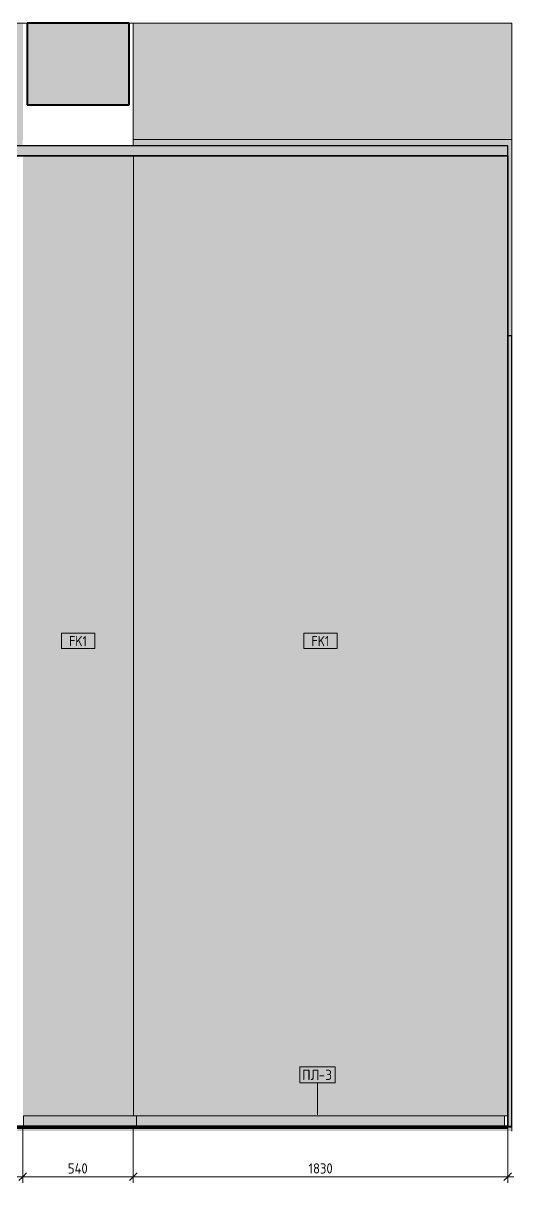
# Model space of a CAD drawing. Header units: millimetres. Extents: x 63432 to 177405, y -1987 to 27578.
# Drawn here: x 114238 to 116641, y 8122 to 13800 of the extents above; entities that cross this region are included whole.
import ezdxf

# ---------------------------------------------------------------- set-up
doc = ezdxf.new("R2010")
doc.units = ezdxf.units.MM
for name, color, linetype, lineweight in [('A-ANNO-DIMS', 7, 'Continuous', 9), ('A-ANNO-DIMS-25', 7, 'Continuous', 9), ('A-FLOR', 7, 'Continuous', 9), ('A-GENM-1', 7, 'Continuous', 9), ('A-GENM-IDEN', 7, 'Continuous', 9), ('A-WALL', 7, 'Continuous', 9), ('A-WALL-IDEN', 7, 'Continuous', 9), ('A-WALL-PATT', 7, 'Continuous', 9), ('I-WALL', 7, 'Continuous', 9)]:
    doc.layers.add(name, color=color, linetype=linetype, lineweight=lineweight)
for name, color, linetype, lineweight, true_color in [('A-CLNG-1', 7, 'Continuous', 9, 0x787878), ('A-CLNG-FNSH-1', 7, 'Continuous', 30, 0x3c3c3c), ('A-FLOR-1', 7, 'Continuous', 9, 0x787878), ('A-FLOR-FNSH-1', 7, 'Continuous', 30, 0x3c3c3c), ('A-FLOR-FNSH-2', 7, 'Continuous', 40, 0x3c3c3c), ('A-WALL-5', 7, 'Continuous', 30, 0x3c3c3c), ('A-WALL-FNSH-3', 7, 'Continuous', 30, 0x3c3c3c), ('I-WALL-1', 7, 'Continuous', 9, 0x787878)]:
    doc.layers.add(name, color=color, linetype=linetype, lineweight=lineweight, true_color=true_color)
doc.styles.add('GOST Common_5', font='GOST_Common.ttf', dxfattribs={"width": 0.9, "height": 50})
doc.styles.add('GOST Common_6', font='GOST_Common.ttf', dxfattribs={"height": 50})
doc.styles.add('ISOCPEUR_3', font='isocpeur.ttf', dxfattribs={"width": 0.9, "height": 50})
doc.dimstyles.new('ISO-2_0_0_9К_Средний_округл2', dxfattribs={"dimscale": 304.8, "dimtxt": 49.799059, "dimasz": 0.123031, "dimexe": 0.098425, "dimexo": 0, "dimgap": 0, "dimtad": 1, "dimdec": 0, "dimrnd": 10, "dimzin": 0, "dimdsep": 46, "dimtxsty": 'ISOCPEUR_3', "dimblk1": 'OBLIQUE', "dimblk2": 'OBLIQUE', "dimsah": 1, "dimcen": 0.09, "dimdle": 0.098425, "dimazin": 0, "dimtfac": 1, "dimtdec": 4, "dimtix": 1, "dimtmove": 0, "dimatfit": 3, "dimfxl": 1, "dimtvp": 1, "dimtolj": 1, "dimtzin": 0, "dimarcsym": 2})

# ---------------------------------------------------------------- blocks, each defined once
blk = doc.blocks.new('Плинтус - Плинтус темный _ст_школа_-33434535-Развертка 3_12-1')
at = {"layer": 'A-GENM-1'}
blk.add_line((81186, 8450), (81186, 8400), dxfattribs=at)
blk = doc.blocks.new('Плинтус - Плинтус темный _ст_школа_-32864418-Развертка 3_12-1')
at = {"layer": 'A-GENM-1'}
blk.add_hatch(color=256, dxfattribs=at).paths.add_polyline_path([(81425, 8400), (82989.1, 8400), (82989.1, 8450), (81186, 8450), (81186, 8400)])
blk.add_line((81186, 8450), (82989.1, 8450), dxfattribs=at)
blk = doc.blocks.new('Плинтус - Плинтус темный _ст_школа_-32864419-Развертка 3_12-1')
at = {"layer": 'A-GENM-1'}
for p, q in [((83004.1, 8450), (82989.1, 8450)), ((82989.1, 8450), (82989.1, 8400)), ((83004.1, 8400), (83004.1, 8450)), ((82989.1, 8400), (83004.1, 8400))]:
    blk.add_line(p, q, dxfattribs=at)
blk = doc.blocks.new('Плинтус - Плинтус темный _ст_школа_-33434564-Развертка 3_12-1')
at = {"layer": 'A-GENM-1'}
blk.add_hatch(color=256, dxfattribs=at).paths.add_polyline_path([(81170, 8400), (81186, 8400), (81186, 8450), (80632, 8450), (80632, 8400), (81150, 8400)])
for p, q in [((80632, 8450), (81186, 8450)), ((80632, 8400), (80632, 8450)), ((81186, 8400), (81186, 8450))]:
    blk.add_line(p, q, dxfattribs=at)
blk = doc.blocks.new('DIMBLOCK16-Развертка 3_12-1')
at = {"layer": 'A-ANNO-DIMS-25'}
for p, q in [((114777.2, 8400), (114777.2, 8122.3)), ((114777.2, 8152.3), (114777.2, 8400)), ((116611.3, 8400), (116611.3, 8122.3)), ((116611.3, 8152.3), (116611.3, 8400)), ((116641.3, 8152.3), (114777.2, 8152.3))]:
    blk.add_line(p, q, dxfattribs=at)
at = {"layer": 'A-ANNO-DIMS-25', "lineweight": 20}
for p, q in [((114777.2, 8152.3), (114758.4, 8133.5)), ((114777.2, 8152.3), (114795.9, 8171)), ((116611.3, 8152.3), (116592.5, 8133.5)), ((116611.3, 8152.3), (116630, 8171))]:
    blk.add_line(p, q, dxfattribs=at)
at = {"layer": 'A-ANNO-DIMS-25', "color": 0, "insert": (115635.3, 8217.6), "char_height": 50, "width": 141.353, "attachment_point": 1, "line_spacing_factor": 1.149209, "style": 'ISOCPEUR_3'}
blk.add_mtext('1830', dxfattribs=at)
blk = doc.blocks.new('_Oblique')
at = {"color": 0, "linetype": 'ByBlock', "lineweight": -2}
blk.add_line((-0.5, -0.5), (0.5, 0.5), dxfattribs=at)
blk = doc.blocks.new('DIMBLOCK17-Развертка 3_12-1')
at = {"layer": 'A-ANNO-DIMS-25'}
for p, q in [((114236.2, 8400), (114236.2, 8122.3)), ((114236.2, 8152.3), (114236.2, 8400)), ((114777.2, 8400), (114777.2, 8122.3)), ((114777.2, 8152.3), (114777.2, 8400)), ((114777.2, 8152.3), (114236.2, 8152.3))]:
    blk.add_line(p, q, dxfattribs=at)
at = {"layer": 'A-ANNO-DIMS-25', "lineweight": 20}
for p, q in [((114236.2, 8152.3), (114217.4, 8133.5)), ((114236.2, 8152.3), (114254.9, 8171)), ((114777.2, 8152.3), (114758.4, 8133.5)), ((114777.2, 8152.3), (114795.9, 8171))]:
    blk.add_line(p, q, dxfattribs=at)
at = {"layer": 'A-ANNO-DIMS-25', "color": 0, "insert": (114456.9, 8217.6), "char_height": 50, "width": 119.518, "attachment_point": 1, "line_spacing_factor": 1.149209, "style": 'ISOCPEUR_3'}
blk.add_mtext('540', dxfattribs=at)
blk = doc.blocks.new('DIMBLOCK18-Развертка 3_12-1')
at = {"layer": 'A-ANNO-DIMS-25'}
for p, q in [((110877.2, 8500), (110877.2, 8122.3)), ((110877.2, 8152.3), (110877.2, 8500)), ((114236.2, 8400), (114236.2, 8122.3)), ((114236.2, 8152.3), (114236.2, 8400)), ((114236.2, 8152.3), (110877.2, 8152.3))]:
    blk.add_line(p, q, dxfattribs=at)
at = {"layer": 'A-ANNO-DIMS-25', "lineweight": 20}
for p, q in [((110877.2, 8152.3), (110858.4, 8133.5)), ((110877.2, 8152.3), (110895.9, 8171)), ((114236.2, 8152.3), (114217.4, 8133.5)), ((114236.2, 8152.3), (114254.9, 8171))]:
    blk.add_line(p, q, dxfattribs=at)
at = {"layer": 'A-ANNO-DIMS-25', "color": 0, "insert": (112493.5, 8217.6), "char_height": 50, "width": 151.696, "attachment_point": 1, "line_spacing_factor": 1.149209, "style": 'ISOCPEUR_3'}
blk.add_mtext('3360', dxfattribs=at)
blk = doc.blocks.new('М_стена_0001 - Типоразмер_без рамки-25382661-Развертка 3_12-1')
at = {"layer": 'A-WALL-IDEN'}
for p, q in [((69872.4, 12487), (69709.1, 12487)), ((69709.1, 12487), (69709.1, 12412)), ((69872.4, 12412), (69872.4, 12487)), ((69709.1, 12412), (69872.4, 12412))]:
    blk.add_line(p, q, dxfattribs=at)
blk = doc.blocks.new('Mark Reiling - Mark Reiling-26174330-Развертка 3_12-1')
at = {"layer": 'A-GENM-IDEN'}
for p, q in [((81985.2, 8690.7), (81985.2, 8611.9)), ((81985.2, 8690.7), (82158.7, 8690.7)), ((82158.7, 8690.7), (81985.2, 8690.7)), ((81985.2, 8690.7), (81985.2, 8611.9)), ((82158.7, 8611.9), (82158.7, 8690.7)), ((82158.7, 8611.9), (82158.7, 8690.7)), ((81985.2, 8611.9), (82158.7, 8611.9)), ((81985.2, 8611.9), (82158.7, 8611.9))]:
    blk.add_line(p, q, dxfattribs=at)

msp = doc.modelspace()

# ---------------------------------------------------------------- hatches: boundary and pattern name
at = {"layer": 'A-CLNG-1'}
msp.add_hatch(color=256, dxfattribs=at).paths.add_polyline_path([(100388.2, 13150), (116611.2, 13150), (116611.2, 13200), (100388.2, 13200)])
at = {"layer": 'A-FLOR-1'}
h = msp.add_hatch(dxfattribs=at)
h.set_pattern_fill('FP_38', color=256, style=0, pattern_type=2)
h.set_pattern_definition([(45, (33607.182, 0), (-14.25598, 14.25598), []), (45, (33621.438, 0), (-14.25598, 14.25598), [25.202, -5.04, 0.8382, -4.202])])
h.paths.add_polyline_path([(104417.2, 13400), (104417.2, 13800), (103917.2, 13800), (103917.2, 13400)])
h.paths.add_polyline_path([(107647.2, 13400), (107647.2, 13800), (107147.2, 13800), (107147.2, 13400)])
h.paths.add_polyline_path([(110357.2, 13400), (110857.2, 13400), (110857.2, 13800), (110357.2, 13800), (110357.2, 13580.1)])
h.paths.add_polyline_path([(114757.2, 13400), (114757.2, 13800), (114257.2, 13800), (114257.2, 13400), (114599.1, 13400)])
h = msp.add_hatch(dxfattribs=at)
h.set_pattern_fill('FP_36', color=256, style=0, pattern_type=2)
h.set_pattern_definition([(45, (33607.182, 0), (-18.858538, 18.858538), [26.67, -4.445, 0.889, -4.445]), (45, (33607.182, 18.847), (-18.858538, 18.858538), []), (50, (33607.182, 0), (31.882273, -2.789042), [3.334, -36.671]), (355, (33607.18, 0), (-6.167438, 33.434757), [2.667, -29.337]), (100.451, (33609.84, -0.232), (25.714778, 30.644908), [2.833, -31.166]), (46.184, (33607.18, 8.89), (47.438609, -7.357418), [5.001, -55.007]), (96.636, (33611.135, 8.277), (41.54552, 43.30015), [4.25, -46.749]), (351.184, (33607.18, 8.89), (41.545944, 43.299146), [4, -44.005]), (21, (33611.627, 6.667), (26.53271, -17.896184), [3.334, -36.671]), (326, (33611.627, 6.667), (10.815329, 32.23273), [2.667, -29.337]), (71.451, (33613.838, 5.176), (37.347598, 14.335869), [2.833, -31.166]), (37.5, (33607.182, 0), (0.5409076, 14.7970432), [0.8382, -28.143, 0.8382, -28.943, -29.448]), (37.5, (33607.182, 0), (0.5409076, 14.7970432), [-58.763, 0.8382, -28.61]), (7.5, (33607.182, 0), (11.6937448, 17.531323), [0.8382, -16.142, 0.8382, -27.476, -11.224]), (7.5, (33607.182, 0), (11.6937448, 17.531323), [-45.295, 0.8382, -10.385]), (327.5, (33597.27, 0), (23.7285521, -1.0023125), [0.8382, -10.274, 0.8382, -33.833, -46.006]), (327.5, (33597.27, 0), (23.7285521, -1.0023125), [-45.783, 0.8382, -45.168]), (317.5, (33592.825, 0), (25.9228116, 4.449889), [0.8382, -13.608, 0.8382, -22.187, -32.671]), (317.5, (33592.825, 0), (25.9228116, 4.449889), [-37.471, 0.8382, -31.833])])
h.paths.add_polyline_path([(115615.7, 8375.7), (116632.3, 8375.7), (116632.3, 8395), (100367.2, 8395), (100367.2, 8375.7), (115032.2, 8375.7)])
h = msp.add_hatch(color=256, dxfattribs=at)
h.paths.add_polyline_path([(115615.7, 8395), (116612.3, 8395), (116612.3, 8400), (110857.2, 8400), (110857.2, 8395), (115032.2, 8395)])
h.paths.add_polyline_path([(100387.2, 8395), (110357.2, 8395), (110357.2, 8400), (100387.2, 8400), (100387.2, 8397.6)])
at = {"layer": 'A-WALL'}
h = msp.add_hatch(color=256, dxfattribs=at)
h.paths.add_polyline_path([(116627.5, 12270), (116632.3, 12270), (116632.3, 13230), (114777.2, 13230), (114777.2, 13200), (116611.2, 13200), (116611.3, 13150), (116612.3, 13150), (116612.3, 12270)])
h.paths.add_polyline_path([(100367.2, 12270), (100387.2, 12270), (100387.2, 13230), (100367.2, 13230), (100367.2, 12304.5)])
h.paths.add_polyline_path([(112565.9, 13200), (114236.2, 13200), (114236.2, 13230), (110877.2, 13230), (110877.2, 13200), (112396.5, 13200)])
h.paths.add_polyline_path([(100388.2, 13200), (103896.2, 13200), (103896.2, 13230), (100388.2, 13230)])
h.paths.add_polyline_path([(110336.2, 13200), (110336.2, 13230), (107647.2, 13230), (107647.2, 13200), (108499.6, 13200)])
h.paths.add_polyline_path([(103917.2, 13200), (103917.2, 13230), (103897.2, 13230), (103897.2, 13200), (103903.5, 13200)])
h.paths.add_polyline_path([(107127.2, 13200), (107147.2, 13200), (107147.2, 13230), (107127.2, 13230), (107127.2, 13200)])
h.paths.add_polyline_path([(104417.2, 13200), (107126.2, 13200), (107126.2, 13230), (104417.2, 13230)])
h.paths.add_polyline_path([(100367.2, 13580), (100367.2, 13800), (100366.8, 13800), (100366.8, 13580)])
at = {"layer": 'A-WALL-PATT'}
for points in [[(114239.2, 8400), (114239.2, 8450), (114778.2, 8450), (114778.2, 13150), (114237.2, 13150), (114237.2, 8400)], [(116611.3, 8450), (116611.2, 13150), (114778.2, 13150), (114778.2, 8450), (116596.3, 8450)]]:
    msp.add_hatch(color=256, dxfattribs=at).paths.add_polyline_path(points)
at = {"layer": 'I-WALL'}
h = msp.add_hatch(color=256, dxfattribs=at)
h.paths.add_polyline_path([(103896.2, 13230), (110337.2, 13230), (110337.2, 13800), (107647.2, 13800), (107647.2, 13400), (107147.2, 13400), (107147.2, 13800), (104417.2, 13800), (104417.2, 13400), (103917.2, 13400), (103917.2, 13800), (100367.2, 13800), (100367.2, 13230), (102400, 13230)])
h.paths.add_polyline_path([(116632.3, 13230), (116632.3, 13800), (114777.2, 13800), (114777.2, 13230)])
h.paths.add_polyline_path([(114237.2, 13230), (114237.2, 13800), (110877.2, 13800), (110877.2, 13230), (114236.2, 13230)])
at = {"layer": 'I-WALL-1'}
h = msp.add_hatch(dxfattribs=at)
h.set_pattern_fill('FP_39', color=256, style=0, pattern_type=2)
h.set_pattern_definition([(0, (33607.1816, 0), (30.48, 7.62), [2.515, -20.345, 2.515, -20.345, -121.92]), (0, (33607.1816, 0), (30.48, 7.62), [-45.72, 2.515, -43.205, 2.515, -20.345, -53.34]), (0, (33607.1816, 0), (30.48, 7.62), [-114.3, 2.515, -12.725, 2.515, -35.585]), (120, (33618.6116, 3.81), (-21.8391136, 22.5864543), [2.515, -20.345, 2.515, -20.345, -121.92]), (120, (33618.6116, 3.81), (-21.8391136, 22.5864543), [-45.72, 2.515, -43.205, 2.515, -20.345, -53.34]), (120, (33618.6116, 3.81), (-21.8391136, 22.5864543), [-114.3, 2.515, -12.725, 2.515, -35.585]), (240, (33622.4216, 19.05), (-8.6408864, -30.2064543), [2.515, -20.345, 2.515, -20.345, -121.92]), (240, (33622.4216, 19.05), (-8.6408864, -30.2064543), [-45.72, 2.515, -43.205, 2.515, -20.345, -53.34]), (240, (33622.4216, 19.05), (-8.6408864, -30.2064543), [-114.3, 2.515, -12.725, 2.515, -35.585])])
h.paths.add_polyline_path([(116632.3, 8400), (116632.3, 12270), (116612.3, 12270), (116612.3, 8400)])

# ---------------------------------------------------------------- linework, layer by layer
at = {"layer": 'A-CLNG-FNSH-1'}
for p, q in [((116611.2, 13200), (100388.2, 13200)), ((116611.2, 13150), (116611.2, 13200)), ((116610.2, 13151), (100387.2, 13151)), ((100387.2, 13150), (116611.2, 13150)), ((116610.2, 13150), (116610.2, 13151))]:
    msp.add_line(p, q, dxfattribs=at)
at = {"layer": 'A-FLOR'}
msp.add_line((100366.8, 13800), (116632.3, 13800), dxfattribs=at)
at = {"layer": 'A-FLOR-FNSH-1'}
for p, q in [((116632.3, 8395), (100367.2, 8395)), ((116612.3, 8400), (100387.2, 8400)), ((100387.2, 8390), (116612.3, 8390)), ((116612.3, 8390), (116612.3, 8400))]:
    msp.add_line(p, q, dxfattribs=at)
at = {"layer": 'A-FLOR-FNSH-2'}
for p, q in [((114757.2, 13800), (114257.2, 13800)), ((114257.2, 13800), (114257.2, 13400)), ((114757.2, 13400), (114757.2, 13800)), ((114257.2, 13400), (114757.2, 13400))]:
    msp.add_line(p, q, dxfattribs=at)
at = {"layer": 'A-GENM-IDEN'}
msp.add_line((115679.2, 8454.4), (115679.2, 8610.8), dxfattribs=at)
at = {"layer": 'A-WALL-5'}
for p, q in [((116632.3, 12270), (116612.3, 12270)), ((116632.3, 8400), (116632.3, 12270)), ((116612.3, 8400), (116632.3, 8400))]:
    msp.add_line(p, q, dxfattribs=at)
at = {"layer": 'A-WALL-FNSH-3'}
for p, q in [((116611.3, 13150), (116611.3, 8400)), ((116612.3, 13150), (116611.3, 13150)), ((116612.3, 8400), (116612.3, 13150))]:
    msp.add_line(p, q, dxfattribs=at)
at = {"layer": 'I-WALL'}
for p, q in [((114777.2, 13200), (114777.2, 13800)), ((116632.3, 13800.3), (116632.3, 8375.7)), ((114777.2, 13230), (116632.3, 13230)), ((114778.2, 8450), (114778.2, 13150))]:
    msp.add_line(p, q, dxfattribs=at)

# ---------------------------------------------------------------- block references
at = {"layer": 'A-GENM-1'}
for name in ['Плинтус - Плинтус темный _ст_школа_-33434564-Развертка 3_12-1', 'Плинтус - Плинтус темный _ст_школа_-33434535-Развертка 3_12-1', 'Плинтус - Плинтус темный _ст_школа_-32864418-Развертка 3_12-1', 'Плинтус - Плинтус темный _ст_школа_-32864419-Развертка 3_12-1']:
    msp.add_blockref(name, (33607.2, 0), dxfattribs=at)
at = {"layer": 'A-GENM-IDEN'}
msp.add_blockref('Mark Reiling - Mark Reiling-26174330-Развертка 3_12-1', (33607.2, 0), dxfattribs=at)
at = {"layer": 'A-WALL-IDEN'}
for p in [(44716.8, -1673.9), (45904.3, -1673.9)]:
    msp.add_blockref('М_стена_0001 - Типоразмер_без рамки-25382661-Развертка 3_12-1', p, dxfattribs=at)

# ---------------------------------------------------------------- texts
at = {"layer": 'A-GENM-IDEN', "char_height": 50, "attachment_point": 1, "style": 'GOST Common_6'}
for s, insert, width in [('ПЛ', (115604, 8675.7), 98.207), ('-3', (115685.1, 8675.7), 86.181)]:
    msp.add_mtext(s, dxfattribs=dict(at, insert=insert, width=width))
at = {"layer": 'A-WALL-IDEN', "char_height": 50, "width": 111.835, "attachment_point": 1, "style": 'GOST Common_5'}
for insert in [(114462.6, 10799.5), (115650.2, 10799.5)]:
    msp.add_mtext('FK1', dxfattribs=dict(at, insert=insert))

# ---------------------------------------------------------------- dimensions: what is measured, and where the dimension line sits
at = {"layer": 'A-ANNO-DIMS'}
for base, p1, p2, override, picture, middle in [((110877.2, 8152.3), (114236.2, 8400), (110877.2, 8500), {"dimpost": '<>', "dimfxl": 3360.488209}, 'DIMBLOCK18-Развертка 3_12-1', (112556.7, 8177.3)), ((114236.2, 8152.3), (114777.2, 8400), (114236.2, 8400), {"dimpost": '<>', "dimfxl": 541}, 'DIMBLOCK17-Развертка 3_12-1', (114506.7, 8177.3)), ((114777.2, 8152.3), (116611.3, 8400), (114777.2, 8400), {"dimpost": '<>', "dimfxl": 1834.098629}, 'DIMBLOCK16-Развертка 3_12-1', (115694.2, 8177.3))]:
    dim = msp.add_linear_dim(base=base, p1=p1, p2=p2, dimstyle='ISO-2_0_0_9К_Средний_округл2', override=override, dxfattribs=at)
    dim.commit()
    dim.dimension.update_dxf_attribs({"geometry": picture, "text_midpoint": middle})

doc.saveas('drawing.dxf')
